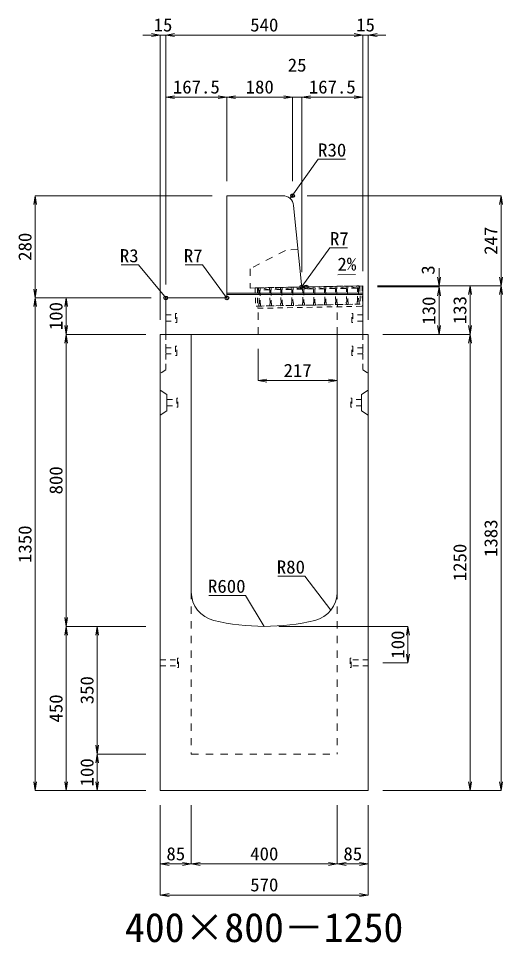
# Model space of a CAD drawing. Units: millimetres at full size; some dimension numbers follow another scale. Extents: x -18734 to 51600, y -18820 to 17820.
# Drawn here: x 45376 to 46703, y 7934 to 10466 of the extents above; entities that cross this region are included whole.
import ezdxf
from ezdxf.enums import TextEntityAlignment as Align

# ---------------------------------------------------------------- set-up
doc = ezdxf.new("R2010")
doc.units = ezdxf.units.MM
doc.header["$LTSCALE"] = 20
doc.header["$PDMODE"] = 32
doc.header["$PDSIZE"] = 10
doc.linetypes.add('USER1', pattern=[2, 1, -1])
doc.linetypes.add('USER2', pattern=[1.35, 0.75, -0.6])
for name, color, linetype, lineweight in [('インサート', 3, 'USER2', 9), ('グレーチング', 7, 'USER2', 5), ('受枠', 3, 'USER2', 9), ('寸法線', 7, 'Continuous', 13), ('引出線', 4, 'Continuous', 13), ('本体', 2, 'Continuous', 13), ('目地', 132, 'Continuous', 5)]:
    doc.layers.add(name, color=color, linetype=linetype, lineweight=lineweight)
doc.layers.add('作業エリア', color=11, linetype='Continuous')
doc.layers.add('文字', color=7, linetype='Continuous')
doc.styles.add('ＭＳ 明朝', font='')
doc.styles.get('ＭＳ 明朝').set_extended_font_data('MS Mincho')

# ---------------------------------------------------------------- blocks, each defined once
blk = doc.blocks.new('open_arrow')
at = {"color": 0, "linetype": 'Continuous', "lineweight": -2}
blk.add_lwpolyline([(7.5, 1.25), (0, 0), (7.5, -1.25)], dxfattribs=at)

msp = doc.modelspace()

# ---------------------------------------------------------------- linework, layer by layer
at = {"layer": 'インサート'}
for p, q in [((45780, 9653.5), (45807, 9653.5)), ((45780, 9653.5), (45780, 9636.5)), ((45810, 9657.5), (45807, 9657.5)), ((45807, 9657.5), (45807, 9632.5)), ((45810, 9632.5), (45810, 9657.5)), ((46290, 9657.5), (46293, 9657.5)), ((46290, 9632.5), (46290, 9657.5)), ((46293, 9657.5), (46293, 9632.5)), ((46320, 9653.5), (46293, 9653.5)), ((46320, 9653.5), (46320, 9636.5)), ((45780, 9636.5), (45807, 9636.5)), ((45807, 9632.5), (45810, 9632.5)), ((46293, 9632.5), (46290, 9632.5)), ((46320, 9636.5), (46293, 9636.5)), ((45780, 9563.5), (45807, 9563.5)), ((45780, 9563.5), (45780, 9546.5)), ((45780, 9546.5), (45807, 9546.5)), ((45810, 9567.5), (45807, 9567.5)), ((45807, 9567.5), (45807, 9542.5)), ((45810, 9542.5), (45810, 9567.5)), ((46290, 9567.5), (46293, 9567.5)), ((46290, 9542.5), (46290, 9567.5)), ((46293, 9567.5), (46293, 9542.5)), ((46320, 9563.5), (46293, 9563.5)), ((46320, 9546.5), (46293, 9546.5)), ((46320, 9563.5), (46320, 9546.5)), ((45807, 9542.5), (45810, 9542.5)), ((46293, 9542.5), (46290, 9542.5)), ((45783.2, 9421.5), (45810.2, 9421.5)), ((45783.2, 9421.5), (45783.2, 9404.5)), ((45813.2, 9425.5), (45810.2, 9425.5)), ((45810.2, 9425.5), (45810.2, 9400.5)), ((45813.2, 9400.5), (45813.2, 9425.5)), ((46286.8, 9425.5), (46289.8, 9425.5)), ((46286.8, 9400.5), (46286.8, 9425.5)), ((46289.8, 9425.5), (46289.8, 9400.5)), ((46316.8, 9421.5), (46289.8, 9421.5)), ((46316.8, 9421.5), (46316.8, 9404.5)), ((45783.2, 9404.5), (45810.2, 9404.5)), ((45810.2, 9400.5), (45813.2, 9400.5)), ((46289.8, 9400.5), (46286.8, 9400.5)), ((46316.8, 9404.5), (46289.8, 9404.5)), ((45815, 8712.5), (45812, 8712.5)), ((45812, 8712.5), (45812, 8687.5)), ((45815, 8687.5), (45815, 8712.5)), ((46288, 8712.5), (46285, 8712.5)), ((46285, 8712.5), (46285, 8687.5)), ((46288, 8687.5), (46288, 8712.5)), ((45765, 8708.5), (45812, 8708.5)), ((45765, 8708.5), (45765, 8691.5)), ((45765, 8691.5), (45812, 8691.5)), ((45812, 8687.5), (45815, 8687.5)), ((46285, 8687.5), (46288, 8687.5)), ((46335, 8708.5), (46288, 8708.5)), ((46335, 8691.5), (46288, 8691.5)), ((46335, 8691.5), (46335, 8708.5))]:
    msp.add_line(p, q, dxfattribs=at)
at = {"layer": 'グレーチング'}
for p, q in [((46033.97, 9727.46), (46308.92, 9732.79)), ((46064.08, 9722.05), (46038.97, 9727.56)), ((46094.07, 9722.63), (46068.96, 9728.14)), ((46094.07, 9722.63), (46069.08, 9722.14)), ((46124.07, 9723.21), (46098.96, 9728.72)), ((46124.07, 9723.21), (46099.07, 9722.72)), ((46154.06, 9723.79), (46128.95, 9729.3)), ((46154.06, 9723.79), (46129.07, 9723.3)), ((46184.06, 9724.37), (46158.95, 9729.88)), ((46184.06, 9724.37), (46159.06, 9723.88)), ((46214.05, 9724.95), (46188.94, 9730.46)), ((46214.05, 9724.95), (46189.06, 9724.46)), ((46244.05, 9725.53), (46218.93, 9731.04)), ((46244.05, 9725.53), (46219.05, 9725.05)), ((46274.04, 9726.11), (46248.93, 9731.62)), ((46274.04, 9726.11), (46249.05, 9725.63)), ((46304.04, 9726.69), (46278.92, 9732.2)), ((46304.04, 9726.69), (46279.04, 9726.21)), ((46064.08, 9722.05), (46039.08, 9721.56)), ((46034.94, 9677.47), (46309.89, 9682.79))]:
    msp.add_line(p, q, dxfattribs=at)
for points in [[(46033.97, 9727.46), (46038.97, 9727.56), (46039.08, 9721.56), (46038.1, 9720.54), (46038.8, 9684.55), (46039.82, 9683.57), (46039.94, 9677.57), (46034.94, 9677.47), (46034.82, 9683.47), (46035.8, 9684.49), (46035.1, 9720.48), (46034.09, 9721.47)], [(46068.8, 9685.13), (46069.81, 9684.15), (46069.93, 9678.15), (46064.93, 9678.05), (46064.82, 9684.05), (46065.8, 9685.07), (46065.1, 9721.07), (46064.08, 9722.05), (46063.96, 9728.04), (46068.96, 9728.14), (46069.08, 9722.14), (46068.1, 9721.12)], [(46098.79, 9685.71), (46099.81, 9684.73), (46099.92, 9678.73), (46094.93, 9678.63), (46094.81, 9684.63), (46095.79, 9685.65), (46095.09, 9721.65), (46094.07, 9722.63), (46093.96, 9728.62), (46098.96, 9728.72), (46099.07, 9722.72), (46098.09, 9721.7)], [(46128.78, 9686.29), (46129.8, 9685.31), (46129.92, 9679.31), (46124.92, 9679.21), (46124.8, 9685.21), (46125.78, 9686.23), (46125.09, 9722.23), (46124.07, 9723.21), (46123.95, 9729.21), (46128.95, 9729.3), (46129.07, 9723.3), (46128.09, 9722.28)], [(46158.78, 9686.87), (46159.8, 9685.89), (46159.91, 9679.89), (46154.91, 9679.8), (46154.8, 9685.79), (46155.78, 9686.81), (46155.08, 9722.81), (46154.06, 9723.79), (46153.95, 9729.79), (46158.95, 9729.88), (46159.06, 9723.88), (46158.08, 9722.86)], [(46185.77, 9687.39), (46185.08, 9723.39), (46184.06, 9724.37), (46183.94, 9730.37), (46188.94, 9730.46), (46189.06, 9724.46), (46188.08, 9723.45), (46188.77, 9687.45), (46189.79, 9686.47), (46189.91, 9680.47), (46184.91, 9680.38), (46184.79, 9686.37)], [(46215.77, 9687.97), (46215.07, 9723.97), (46214.05, 9724.95), (46213.94, 9730.95), (46218.93, 9731.04), (46219.05, 9725.05), (46218.07, 9724.03), (46218.77, 9688.03), (46219.79, 9687.05), (46219.9, 9681.05), (46214.9, 9680.96), (46214.79, 9686.96)], [(46249.05, 9725.63), (46248.06, 9724.61), (46248.76, 9688.61), (46249.78, 9687.63), (46249.9, 9681.63), (46244.9, 9681.54), (46244.78, 9687.54), (46245.76, 9688.56), (46245.07, 9724.55), (46244.05, 9725.53), (46243.93, 9731.53), (46248.93, 9731.62)], [(46279.04, 9726.21), (46278.06, 9725.19), (46278.76, 9689.19), (46279.78, 9688.21), (46279.89, 9682.21), (46274.89, 9682.12), (46274.78, 9688.12), (46275.76, 9689.14), (46275.06, 9725.13), (46274.04, 9726.11), (46273.92, 9732.11), (46278.92, 9732.2)], [(46304.89, 9682.7), (46304.77, 9688.7), (46305.75, 9689.72), (46305.05, 9725.71), (46304.04, 9726.69), (46303.92, 9732.69), (46308.92, 9732.79), (46309.03, 9726.79), (46308.05, 9725.77), (46308.75, 9689.77), (46309.77, 9688.79), (46309.89, 9682.79)]]:
    msp.add_lwpolyline(points, close=True, dxfattribs=at)
at = {"layer": '作業エリア'}
for p in [(46127.5, 9980), (46152.5, 9730), (46165, 9730), (45780, 9700), (45947.5, 9700)]:
    msp.add_point(p, dxfattribs=at)
at = {"layer": '受枠'}
for p, q in [((46024.97, 9727.29), (46317.92, 9732.96)), ((46024.97, 9727.29), (46025.94, 9677.3)), ((46030.97, 9727.41), (46032.05, 9671.42)), ((46311.92, 9732.84), (46312.89, 9682.85)), ((46317.92, 9732.96), (46319, 9676.97)), ((46312.89, 9682.85), (46025.94, 9677.3)), ((46032.05, 9671.42), (46319, 9676.97))]:
    msp.add_line(p, q, dxfattribs=at)
at = {"layer": '受枠', "linetype": 'Continuous'}
msp.add_line((46250.9, 9681.65), (46251.01, 9675.65), dxfattribs=at)
at = {"layer": '寸法線'}
for p, q in [((45828, 10419.95), (45717, 10419.95)), ((45765, 9640), (45765, 10419.95)), ((45780, 10419.95), (46320, 10419.95)), ((45780, 9737), (45780, 10419.95)), ((45780, 9737), (45780, 10419.95)), ((46272, 10419.95), (46383, 10419.95)), ((46320, 9773), (46320, 10419.95)), ((46320, 9773), (46320, 10419.95)), ((46335, 9640), (46335, 10419.95)), ((45780, 10249.95), (45947.5, 10249.95)), ((45780, 9737), (45780, 10249.95)), ((45947.5, 10020), (45947.5, 10249.95)), ((45947.5, 10249.95), (46127.5, 10249.95)), ((45947.5, 10020), (45947.5, 10249.95)), ((46079.5, 10249.95), (46200.5, 10249.95)), ((46127.5, 10020), (46127.5, 10249.95)), ((46127.5, 10020), (46127.5, 10249.95)), ((46152.5, 9770), (46152.5, 10249.95)), ((46152.5, 10249.95), (46320, 10249.95)), ((46152.5, 9770), (46152.5, 10249.95)), ((46320, 9773), (46320, 10249.95)), ((45422.06, 9980), (45422.06, 9700)), ((45907.5, 9980), (45422.06, 9980)), ((46167.5, 9980), (46698.78, 9980)), ((46698.78, 9980), (46698.78, 9733)), ((46528.78, 9781), (46528.78, 9682)), ((46360, 9733), (46528.78, 9733)), ((46360, 9733), (46613.78, 9733)), ((46360, 9733), (46698.78, 9733)), ((46360, 9733), (46698.78, 9733)), ((46360, 9730), (46528.78, 9730)), ((46360, 9730), (46528.78, 9730)), ((46528.78, 9730), (46528.78, 9600)), ((46613.78, 9733), (46613.78, 9600)), ((46698.78, 9733), (46698.78, 8350)), ((45740, 9700), (45422.06, 9700)), ((45422.06, 8350), (45422.06, 9700)), ((45740, 9700), (45422.06, 9700)), ((45507.06, 9600), (45507.06, 9700)), ((45740, 9700), (45507.06, 9700)), ((45507.06, 9600), (45507.06, 8800)), ((45725, 9600), (45507.06, 9600)), ((45725, 9600), (45507.06, 9600)), ((46375, 9600), (46528.78, 9600)), ((46375, 9600), (46613.78, 9600)), ((46375, 9600), (46613.78, 9600)), ((46613.78, 9600), (46613.78, 8350)), ((46033, 9560), (46033, 9473.33)), ((46033, 9473.33), (46250, 9473.33)), ((45725, 8800), (45507.06, 8800)), ((45507.06, 8350), (45507.06, 8800)), ((45725, 8800), (45507.06, 8800)), ((45592.06, 8800), (45592.06, 8450)), ((45725, 8800), (45592.06, 8800)), ((46090, 8800), (46443.78, 8800)), ((46443.78, 8800), (46443.78, 8700)), ((46375, 8700), (46443.78, 8700)), ((45725, 8450), (45592.06, 8450)), ((45592.06, 8450), (45592.06, 8350)), ((45725, 8450), (45592.06, 8450)), ((45725, 8350), (45422.06, 8350)), ((45725, 8350), (45507.06, 8350)), ((45725, 8350), (45592.06, 8350)), ((46375, 8350), (46613.78, 8350)), ((46375, 8350), (46698.78, 8350)), ((45765, 8310), (45765, 8148.84)), ((45765, 8310), (45765, 8063.84)), ((45850, 8310), (45850, 8148.84)), ((45850, 8310), (45850, 8148.84)), ((46250, 8310), (46250, 8148.84)), ((46250, 8310), (46250, 8148.84)), ((46335, 8310), (46335, 8148.84)), ((46335, 8310), (46335, 8063.84)), ((45765, 8148.84), (45850, 8148.84)), ((45850, 8148.84), (46250, 8148.84)), ((46250, 8148.84), (46335, 8148.84)), ((45765, 8063.84), (46335, 8063.84))]:
    msp.add_line(p, q, dxfattribs=at)
at = {"layer": '引出線'}
for points in [[(46120.48, 9972.24), (46197.4, 10079.93), (46272.08, 10079.93)], [(46154.14, 9731.81), (46230, 9837.02), (46277.93, 9837.02)], [(45780.88, 9699.12), (45705.62, 9790.3), (45657.89, 9790.3)], [(45945.45, 9702.05), (45880.97, 9790.3), (45833.04, 9790.3)], [(46251.14, 9763.26), (46299.85, 9764.23), (46251.11, 9763.26)], [(46232.76, 8844.42), (46161.5, 8937.53), (46086.83, 8937.53)], [(46050, 8800), (45998.63, 8884.75), (45897.63, 8884.75)]]:
    msp.add_lwpolyline(points, dxfattribs=at)
at = {"layer": '本体'}
for p, q in [((45947.5, 9980), (45947.5, 9707)), ((46100.35, 9980), (45947.5, 9980)), ((46151.87, 9736.3), (46130.2, 9952.99)), ((46165, 9730), (46158.83, 9730)), ((46165, 9730), (46320, 9733)), ((46320, 9600), (46320, 9733)), ((45780, 9697), (45780, 9600)), ((45940.5, 9700), (45783, 9700)), ((45765, 9600), (45765, 8350)), ((45850, 9600), (45765, 9600)), ((46320, 9600), (45780, 9600)), ((45850, 9600), (45850, 8894.04)), ((46250, 8894.04), (46250, 9600)), ((46335, 9600), (46250, 9600)), ((46335, 8350), (46335, 9600)), ((45765, 8350), (46335, 8350))]:
    msp.add_line(p, q, dxfattribs=at)
at = {"layer": '本体', "linetype": 'USER1'}
for p, q in [((46108, 9830), (46011, 9780)), ((46142.2, 9833), (46108, 9830)), ((46011, 9780), (46011, 9727.02)), ((46011, 9727.02), (46165, 9730)), ((46033, 9600), (46033, 9677.44)), ((46250, 9600), (46250, 9681.64))]:
    msp.add_line(p, q, dxfattribs=at)
at = {"layer": '本体', "linetype": 'USER2', "lineweight": 9}
for p, q in [((45780, 9600), (45780, 9503)), ((46320, 9600), (46320, 9503)), ((45780, 9503), (45765, 9493.5)), ((46320, 9503), (46335, 9493.5))]:
    msp.add_line(p, q, dxfattribs=at)
at = {"layer": '本体', "lineweight": 9}
for p, q in [((45765, 9447), (45783.2, 9435.5)), ((46335, 9447), (46316.8, 9435.5)), ((45783.2, 9435.5), (45783.2, 9390.5)), ((46316.8, 9435.5), (46316.8, 9390.5)), ((45765, 9379), (45783.2, 9390.5)), ((46335, 9379), (46316.8, 9390.5))]:
    msp.add_line(p, q, dxfattribs=at)
at = {"layer": '本体', "linetype": 'USER1', "lineweight": 15}
for p, q in [((45850, 8894.04), (45850, 8450)), ((46250, 8894.04), (46250, 8450)), ((45850, 8450), (46250, 8450))]:
    msp.add_line(p, q, dxfattribs=at)
at = {"layer": '本体'}
for centre, radius, start, end in [((46100.35, 9950), 30, 5.71059, 90), ((46158.83, 9737), 7, 185.71059, 270), ((45783, 9697), 3, 90, 180), ((45940.5, 9707), 7, 270, 0), ((45930, 8894.04), 80, 180, 256.65764), ((46170, 8894.04), 80, 283.34236, 0), ((46050, 9400), 600, 256.65764, 283.34236)]:
    msp.add_arc(centre, radius, start, end, dxfattribs=at)
at = {"layer": '目地'}
for p, q in [((46320, 9713), (45947.5, 9713)), ((46320, 9709), (45947.5, 9709))]:
    msp.add_line(p, q, dxfattribs=at)

# ---------------------------------------------------------------- block references
at = {"layer": '寸法線', "xscale": 3.2, "yscale": 3.2}
for p, rotation in [((45765, 10419.95), 180), ((46320, 10419.95), 180), ((46320, 10419.95), 180), ((45947.5, 10249.95), 180), ((46127.5, 10249.95), 180), ((46127.5, 10249.95), 180), ((46320, 10249.95), 180), ((45422.06, 9980), 270), ((46698.78, 9980), 270), ((46528.78, 9733), 90), ((46698.78, 9733), 90), ((45422.06, 9700), 90), ((46528.78, 9730), 270), ((46528.78, 9730), 270), ((46613.78, 9733), 270), ((46698.78, 9733), 270), ((45422.06, 9700), 270), ((45507.06, 9700), 270), ((45507.06, 9600), 90), ((46528.78, 9600), 90), ((46613.78, 9600), 90), ((45507.06, 9600), 270), ((46613.78, 9600), 270), ((46250, 9473.33), 180), ((45507.06, 8800), 90), ((45507.06, 8800), 270), ((45592.06, 8800), 270), ((46443.78, 8800), 270), ((46443.78, 8700), 90), ((45592.06, 8450), 90), ((45592.06, 8450), 270), ((45422.06, 8350), 90), ((45507.06, 8350), 90), ((45592.06, 8350), 90), ((46613.78, 8350), 90), ((46698.78, 8350), 90), ((45850, 8148.84), 180), ((46250, 8148.84), 180), ((46335, 8148.84), 180), ((46335, 8063.84), 180)]:
    msp.add_blockref('open_arrow', p, dxfattribs=dict(at, rotation=rotation))
for p in [(45780, 10419.95), (45780, 10419.95), (46335, 10419.95), (45780, 10249.95), (45947.5, 10249.95), (46152.5, 10249.95), (46152.5, 10249.95), (46033, 9473.33), (45765, 8148.84), (45850, 8148.84), (46250, 8148.84), (45765, 8063.84)]:
    msp.add_blockref('open_arrow', p, dxfattribs=at)
at = {"layer": '引出線', "xscale": 0.0533, "yscale": 0.0533}
for p, rotation in [((46120.48, 9972.24), 54.5), ((46251.14, 9763.26), 1.1), ((46154.14, 9731.81), 54.2), ((45780.88, 9699.12), 129.5), ((45945.45, 9702.05), 126.2), ((46232.76, 8844.42), 127.4), ((46050, 8800), 121.2)]:
    msp.add_blockref('open_arrow', p, dxfattribs=dict(at, rotation=rotation))

# ---------------------------------------------------------------- texts
at = {"layer": '寸法線', "style": 'ＭＳ 明朝', "width": 1.05}
for s, p in [('15', (45772.5, 10447.95)), ('540', (46050, 10447.95)), ('15', (46327.5, 10447.95)), ('25', (46140, 10337.95)), ('167.5', (45863.75, 10277.95)), ('180', (46037.5, 10277.95)), ('167.5', (46236.25, 10277.95)), ('217', (46141.5, 9501.33)), ('85', (45807.5, 8176.84)), ('400', (46050, 8176.84)), ('85', (46292.5, 8176.84)), ('570', (46050, 8091.84))]:
    msp.add_text(s, height=36.03, dxfattribs=at).set_placement(p, align=Align.MIDDLE_CENTER)
for s, p in [('280', (45394.06, 9840)), ('247', (46670.78, 9856.5)), ('3', (46498.78, 9776.34)), ('130', (46500.78, 9665)), ('133', (46585.78, 9666.5)), ('100', (45479.06, 9650)), ('800', (45479.06, 9200)), ('1383', (46670.78, 9041.5)), ('1350', (45394.06, 9025)), ('1250', (46585.78, 8975)), ('100', (46415.78, 8750)), ('350', (45564.06, 8625)), ('450', (45479.06, 8575)), ('100', (45564.06, 8400))]:
    msp.add_text(s, height=36.03, rotation=90, dxfattribs=at).set_placement(p, align=Align.MIDDLE_CENTER)
at = {"layer": '引出線', "style": 'ＭＳ 明朝', "width": 1.05}
for s, p in [('R30', (46197.4, 10123.13)), ('R7', (46230, 9880.22))]:
    msp.add_text(s, height=36.03, dxfattribs=at).set_placement(p, align=Align.TOP_LEFT)
for s, p in [('R3', (45705.62, 9833.5)), ('R7', (45880.97, 9833.5)), ('R80', (46161.5, 8980.73)), ('R600', (45998.63, 8927.95))]:
    msp.add_text(s, height=36.03, dxfattribs=at).set_placement(p, align=Align.TOP_RIGHT)
msp.add_text('2%', height=36.03, rotation=1.146, dxfattribs=at).set_placement((46250.17, 9810.15), align=Align.TOP_LEFT)
at = {"layer": '文字', "style": 'ＭＳ 明朝'}
msp.add_text('400×800－1250', height=80.06, dxfattribs=at).set_placement((46049.52, 7975.03), align=Align.MIDDLE_CENTER)

doc.saveas('drawing.dxf')
